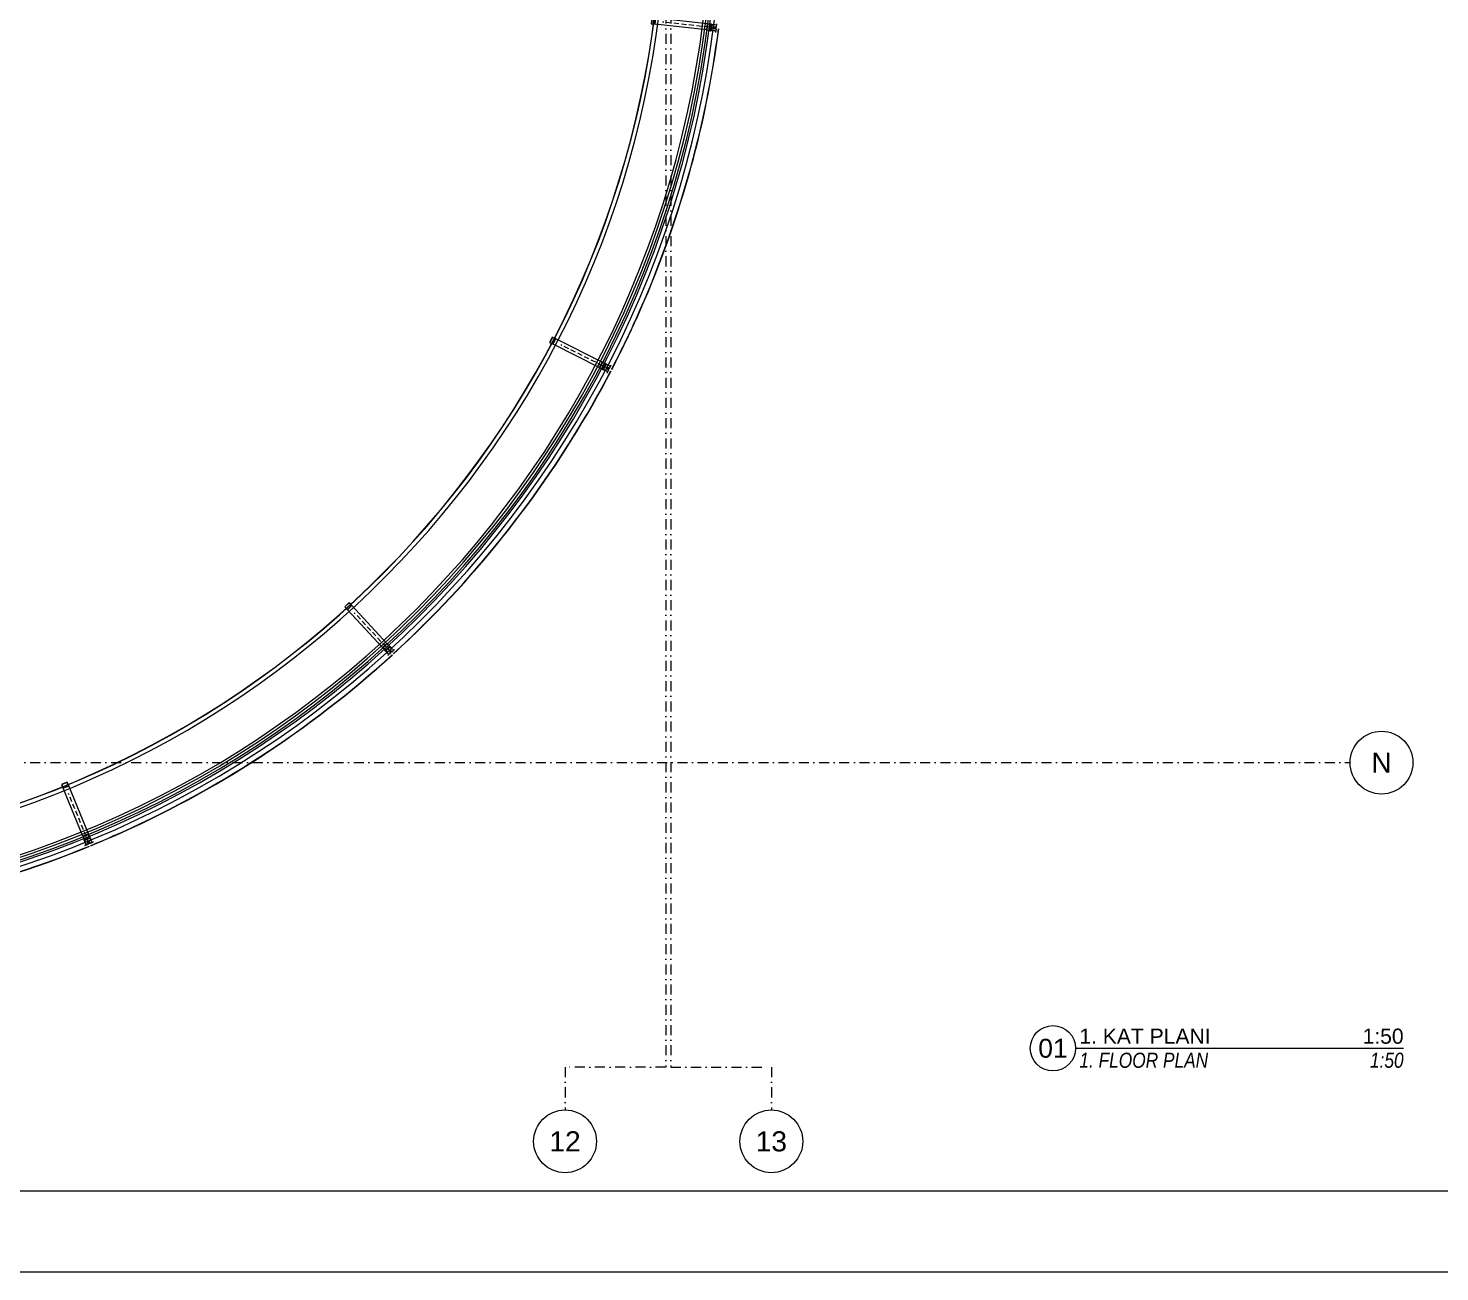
# Model space of a CAD drawing. Extents: x -9059 to 11889, y 0 to 6614.
# Drawn here: x 9221 to 10624, y 1 to 1236 of the extents above; entities that cross this region are included whole.
import ezdxf
from ezdxf.enums import TextEntityAlignment as Align

# ---------------------------------------------------------------- set-up
doc = ezdxf.new("R2010")
doc.units = 0
doc.header["$LTSCALE"] = 10
doc.header["$MEASUREMENT"] = 0
for name, pattern in [('DASHDOT', [1, 0.5, -0.25, 0, -0.25]), ('DOT2', [0.125, 0, -0.125]), ('HIDDEN', [0.375, 0.25, -0.125])]:
    doc.linetypes.add(name, pattern=pattern)
doc.layers.get('0').update_dxf_attribs({"color": 9, "lineweight": 9})
for name, color, linetype, lineweight in [('06D', 9, 'Continuous', 9), ('10', 9, 'Continuous', 9), ('12', 9, 'Continuous', 9), ('14', 9, 'Continuous', 9), ('20', 9, 'DOT2', 9), ('21_mahal200', 9, 'Continuous', 9), ('24', 9, 'DASHDOT', 9), ('33', 9, 'BATTING', 9), ('40A', 9, 'Continuous', 9)]:
    doc.layers.add(name, color=color, linetype=linetype, lineweight=lineweight)
doc.styles.add('$1$Arial', font='arial.ttf', dxfattribs={"height": 2.5})
doc.styles.add('Arial', font='arial.ttf', dxfattribs={"height": 2.5})
doc.styles.add('MuuM_TEXT-ITALIC', font='ARIALNI.TTF')
doc.linetypes.add('BATTING', pattern='A,0.0001,-0.1,[134,ltypeshp.shx,S=0.1,R=0,X=-0.1,Y=0],-0.2,[134,ltypeshp.shx,S=0.1,R=180,X=0.1,Y=0],-0.1', length=0.4001)

# ---------------------------------------------------------------- blocks, each defined once
blk = doc.blocks.new('$0$0_aks')
at = {"linetype": 'Continuous'}
blk.add_circle((0, 0), 3.12, dxfattribs=at)
at = {"style": '$1$Arial'}
blk.add_attdef('AKS', text='', height=2.5, dxfattribs=at).set_placement((0, 0), align=Align.MIDDLE_CENTER)
blk = doc.blocks.new('0_drawinglabel')
blk.add_lwpolyline([(3, 0), (46.46, 0)])
blk.add_circle((0, 0), 3)
at = {"style": 'Arial'}
blk.add_attdef('CIZIMADI', text='', height=2, dxfattribs=at).set_placement((3.5, 0), align=Align.BOTTOM_LEFT)
blk.add_attdef('OLCEK', text='', height=2, dxfattribs=at).set_placement((46.46, 0), align=Align.BOTTOM_RIGHT)
blk.add_attdef('CIZIMNO', text='', height=2.5, dxfattribs=at).set_placement((0, 0), align=Align.MIDDLE)
at = {"style": 'MuuM_TEXT-ITALIC'}
blk.add_attdef('DRAWINGNAME', text='', height=2, dxfattribs=at).set_placement((3.5, -0.59), align=Align.TOP_LEFT)
blk.add_attdef('SCALE', text='', height=2, dxfattribs=at).set_placement((46.46, -0.59), align=Align.TOP_RIGHT)
blk = doc.blocks.new('PR')
at = {"layer": '10'}
blk.add_hatch(color=256, dxfattribs=at).paths.add_polyline_path([(9909.7, 1968.8), (9910.1, 1968.8), (9910.1, 1971.3), (9909.7, 1971.3)])
at = {"layer": '06D'}
for points in [[(9905.6, 1973.4), (9854.3, 1973.4)], [(9905.6, 1967.4), (9854.3, 1967.4)]]:
    blk.add_lwpolyline(points, dxfattribs=at)
at = {"layer": '10'}
for points in [[(9854.3, 1973.4), (9850.3, 1973.4), (9850.3, 1967.4), (9854.3, 1967.4), (9854.3, 1973.4)], [(9854.3, 1973.4), (9850.3, 1973.4), (9850.3, 1967.4), (9854.3, 1967.4), (9854.3, 1973.4)], [(9909.6, 1973.4), (9905.6, 1973.4), (9905.6, 1967.4), (9909.6, 1967.4), (9909.6, 1973.4)], [(9909.6, 1973.4), (9905.6, 1973.4), (9905.6, 1967.4), (9909.6, 1967.4), (9909.6, 1973.4)], [(9907.8, 1967.1), (9909.8, 1967.1), (9909.8, 1973.6), (9911.7, 1973.6)], [(9911.7, 1967.1), (9909.8, 1967.1), (9909.8, 1973.6), (9907.8, 1973.6)], [(9913.9, 1973.3), (9910.2, 1973.3), (9910.2, 1967.4), (9913.9, 1967.4)], [(9913.9, 1967.4), (9910.2, 1967.4), (9910.2, 1973.3), (9913.9, 1973.3)], [(9914.9, 1974.7), (9914.9, 1971.3), (9912.3, 1971.3), (9912.3, 1971.1), (9915.1, 1971.1), (9915.1, 1974.7)], [(9915.1, 1965.8), (9915.1, 1969.7), (9912.3, 1969.7), (9912.3, 1969.5), (9914.9, 1969.5), (9914.9, 1965.8)]]:
    blk.add_lwpolyline(points, dxfattribs=at)
for points in [[(9854.1, 1973.2), (9850.5, 1973.2), (9850.5, 1967.6), (9854.1, 1967.6)], [(9854.1, 1973.2), (9850.5, 1973.2), (9850.5, 1967.6), (9854.1, 1967.6)], [(9909.4, 1973.2), (9905.8, 1973.2), (9905.8, 1967.6), (9909.4, 1967.6)], [(9909.4, 1973.2), (9905.8, 1973.2), (9905.8, 1967.6), (9909.4, 1967.6)], [(9909.7, 1968.8), (9910.1, 1968.8), (9910.1, 1971.3), (9909.7, 1971.3)]]:
    blk.add_lwpolyline(points, close=True, dxfattribs=at)
at = {"layer": '20', "linetype": 'HIDDEN', "ltscale": 2}
blk.add_lwpolyline([(9915.1, 1970.4), (9861.3, 1970.4)], dxfattribs=at)

msp = doc.modelspace()

# ---------------------------------------------------------------- linework, layer by layer
at = {"layer": '06D'}
for points in [[(8939.95, 626.78), (8940.03, 354.1, 0.3865428), (9909.12, 1315.13)], [(8943.95, 626.78), (8944.03, 358.29, 0.3853043), (9905.12, 1315.16)], [(8995.33, 632.77), (8995.4, 413.7, 0.3688386), (9853.73, 1316.5, 0.3688386)]]:
    msp.add_lwpolyline(points, format="xyb", dxfattribs=at)
at = {"layer": '10', "linetype": 'Continuous'}
for points in [[(8999.33, 632.78), (8999.4, 418.15, 0.3675194), (9849.74, 1316.71)], [(9825.5, 948.4), (9825.5, 948.4, 0.0736336), (9907.13, 1235.78, 0.0731862)], [(9826.35, 949.79), (9825.77, 948.5, 0.0735852), (9907.33, 1235.76, 0.0732365)], [(9800.87, 897.6, 0.013892), (9825.5, 948.4)], [(9800.96, 897.33, 0.0139405), (9825.77, 948.5)], [(9614.2, 643.83), (9612.91, 642.55, 0.0776944), (9800.03, 895.99, 0.0772961)], [(9614.2, 643.54), (9613.2, 642.55, 0.0776294), (9800.32, 896.07, 0.0773461)], [(9584.07, 614.85, 0.0098515), (9613.2, 642.55)], [(9584.08, 615.13, 0.0097536), (9612.91, 642.55)], [(8934.54, 612.41), (8934.54, 348.46, 0.0878001), (9281.99, 423.62, 0.0878001)], [(8934.74, 612.21), (8934.74, 348.67, 0.0877488), (9281.91, 423.81, 0.0877488)], [(9306.56, 434.27), (9304.9, 433.54, 0.0817474), (9582.74, 613.91, 0.0812995)], [(9306.46, 434.01), (9305.17, 433.44, 0.0817477), (9583.03, 613.9, 0.0813986)], [(9283.22, 424.34, 0.0057739), (9304.9, 433.54)], [(9283.3, 424.16, 0.0058231), (9305.17, 433.44)]]:
    msp.add_lwpolyline(points, format="xyb", dxfattribs=at)
at = {"layer": '10'}
msp.add_lwpolyline([(8999.54, 632.98), (8999.6, 418.37, 0.3674516), (9849.54, 1316.72)], format="xyb", dxfattribs=at)
at = {"layer": '12'}
for points in [[(8943.95, 626.78), (8944.03, 358.29, 0.3853043), (9905.12, 1315.16), (9905.12, 2302.74), (9853.74, 2302.74)], [(8945.95, 626.78), (8946.03, 360.39, 0.3846926), (9903.12, 1315.21), (9903.12, 2300.74), (9853.74, 2300.74)]]:
    msp.add_lwpolyline(points, format="xyb", dxfattribs=at)
at = {"layer": '14'}
msp.add_lwpolyline([(8950.95, 626.78), (8951.03, 365.66, 0.3831537), (9898.12, 1315.34), (9898.12, 2295.74), (9853.74, 2295.74)], format="xyb", dxfattribs=at)
at = {"layer": '24', "ltscale": 2}
for points in [[(9854.54, 2396.73), (9854.54, 204.23), (9754.54, 204.23), (9754.54, 161.7)], [(9859.54, 2396.73), (9859.54, 204.23), (9959.54, 204.23), (9959.54, 161.7)], [(7012.01, 506.73), (10534.54, 506.73)]]:
    msp.add_lwpolyline(points, dxfattribs=at)
at = {"layer": '33', "ltscale": 0.25}
msp.add_lwpolyline([(8948.45, 626.78), (8948.53, 363.02, 0.3839249), (9900.62, 1315.27), (9900.62, 2298.24), (9853.74, 2298.24)], format="xyb", dxfattribs=at)
at = {"layer": '40A'}
for points in [[(11889.48, 4205.85), (5944.48, 4205.85), (5944.48, 0.85), (11889.48, 0.85)], [(11349.54, 80.85), (6024.48, 80.85), (6024.48, 4125.85), (11349.54, 4125.85)]]:
    msp.add_lwpolyline(points, close=True, dxfattribs=at)

# ---------------------------------------------------------------- block references
for p, rotation in [((-166.19, 362.22), 353.7228447461329), ((53.73, 3587.11), 333.3318380100962), ((1395.85, 6547.52), 312.83411645534), ((3699.44, 8854.1), 292.2786713041889)]:
    msp.add_blockref('PR', p, dxfattribs=dict(rotation=rotation))
at = {"layer": '21_mahal200', "xscale": 7.5, "yscale": 7.5, "zscale": 7.5}
msp.add_blockref('0_drawinglabel', (10239.34, 222.95), dxfattribs=at).add_auto_attribs({'CIZIMNO': '01', 'CIZIMADI': '1. KAT PLANI', 'OLCEK': '1:50', 'DRAWINGNAME': '1. FLOOR PLAN', 'SCALE': '1:50'})
at = {"layer": '24'}
ref = msp.add_blockref('$0$0_aks', (10565.79, 506.73), dxfattribs=dict(at, xscale=10, yscale=10, zscale=10))
ref.add_attrib('AKS', 'N', dxfattribs={"layer": '0', "height": 20, "style": '$1$Arial'}).set_placement((10565.79, 506.73), align=Align.MIDDLE_CENTER)
ref = msp.add_blockref('$0$0_aks', (9754.54, 130.45), dxfattribs=dict(at, xscale=10, yscale=10, zscale=10))
ref.add_attrib('AKS', '12', dxfattribs={"layer": '0', "height": 20, "style": '$1$Arial'}).set_placement((9754.54, 130.45), align=Align.MIDDLE_CENTER)
ref = msp.add_blockref('$0$0_aks', (9959.54, 130.45), dxfattribs=dict(at, xscale=10, yscale=10, zscale=10))
ref.add_attrib('AKS', '13', dxfattribs={"layer": '0', "height": 20, "style": '$1$Arial'}).set_placement((9959.54, 130.45), align=Align.MIDDLE_CENTER)

doc.saveas('drawing.dxf')
